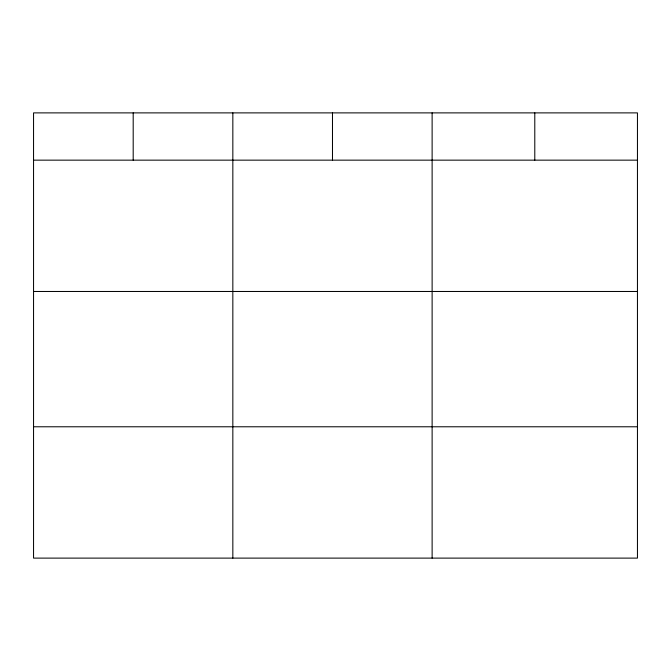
<?xml version="1.0" encoding="UTF-8"?>
<svg xmlns="http://www.w3.org/2000/svg" width="671" height="671" viewBox="0 0 671 671"><rect width="100%" height="100%" fill="white"/><g stroke="black" fill="none" stroke-linecap="round" stroke-linejoin="round"><path stroke-width="1.01" d="M637.45 291.474L637.45 112.887L33.55 112.887L33.55 558.113L637.45 558.113L637.45 291.474L33.55 291.474M33.55 160.151L637.45 160.151M33.55 426.781L637.45 426.781M534.787 112.887L534.787 160.151M432.124 112.887L432.124 558.113M332.481 112.887L332.481 160.151M232.837 112.887L232.837 558.113M133.194 112.887L133.194 160.151"/></g></svg>
